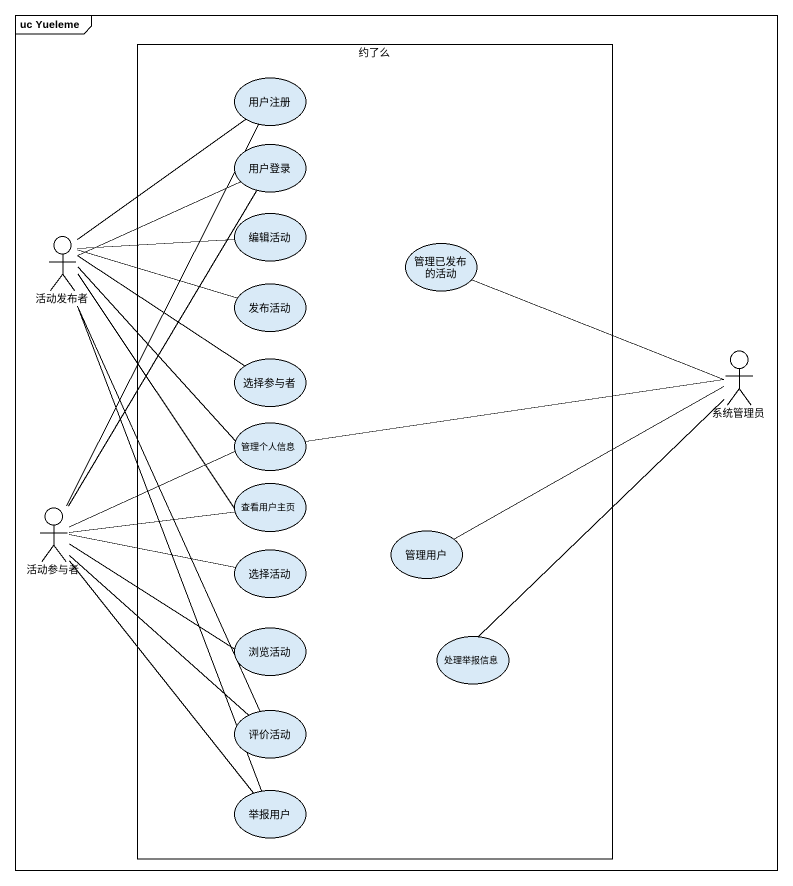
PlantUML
@startuml
mainframe uc Yueleme
rectangle 约了么 {
  usecase 用户注册
  usecase 用户登录
  usecase 编辑活动
  usecase 管理已发布的活动
  usecase 发布活动
  usecase 选择参与者
  usecase 管理个人信息
  usecase 查看用户主页
  usecase 管理用户
  usecase 选择活动
  usecase 浏览活动
  usecase 处理举报信息
  usecase 评价活动
  usecase 举报用户
}
actor 活动发布者
actor 系统管理员
actor 活动参与者
活动发布者 -up- 用户注册
活动发布者 -right- 用户登录
活动发布者 -right- 编辑活动
活动发布者 -right- 发布活动
活动发布者 -right- 选择参与者
活动发布者 -- 管理个人信息
活动发布者 -- 查看用户主页
活动发布者 -- 评价活动
活动发布者 -- 举报用户
管理已发布的活动 -right- 系统管理员
系统管理员 -left- 管理个人信息
系统管理员 -left- 管理用户
系统管理员 -- 处理举报信息
活动参与者 -up- 用户注册
活动参与者 -up- 用户登录
活动参与者 -right- 管理个人信息
活动参与者 -right- 查看用户主页
活动参与者 -right- 选择活动
活动参与者 -right- 浏览活动
活动参与者 -- 评价活动
活动参与者 -- 举报用户
@enduml
